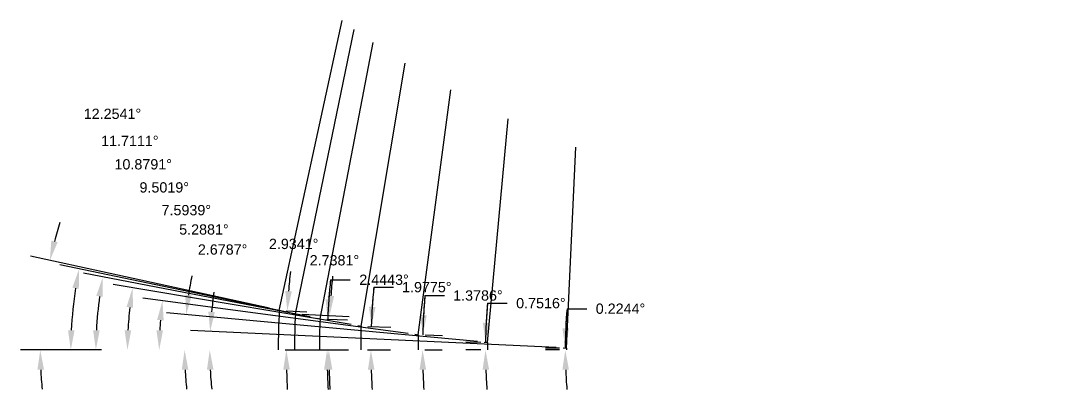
# Model space of a CAD drawing. Header units: inches. Extents: x 57 to 298, y -41 to 19.
# Drawn here: x 156.83 to 166.25, y -5.7 to -2.33 of the extents above; entities that cross this region are included whole.
import ezdxf

# ---------------------------------------------------------------- set-up
doc = ezdxf.new("R2010")
doc.units = ezdxf.units.IN
doc.header["$MEASUREMENT"] = 0
doc.header["$PDMODE"] = 35
doc.layers.get('Defpoints').update_dxf_attribs({"color": 10})
doc.layers.add('Blade_4', color=7, linetype='Continuous', true_color=0x00cccc)
doc.styles.get("Standard").update_dxf_attribs({"font": 'arial.ttf'})
doc.dimstyles.get("Standard").update_dxf_attribs({"dimtxt": 0.09375, "dimasz": 0.18, "dimexe": 0.18, "dimexo": 0.0625, "dimgap": 0.09, "dimtad": 0, "dimtih": 1, "dimtoh": 1, "dimdec": 4, "dimzin": 0, "dimdsep": 46, "dimtxsty": 'Standard', "dimcen": 0.09, "dimadec": 4, "dimazin": 0, "dimtfac": 1, "dimtdec": 4, "dimtofl": 0, "dimtmove": 0, "dimatfit": 3, "dimfxl": 1, "dimtolj": 1, "dimtzin": 0, "dimarcsym": 0})

# ---------------------------------------------------------------- blocks, each defined once
blk = doc.blocks.new('*D269')
at = {"layer": 'Blade_4', "color": 0, "lineweight": -2, "transparency": 16777216}
for p, q in [((161.8274, -4.9671), (162.0074, -4.9671)), ((161.759, -5.3441), (161.6313, -5.3441)), ((161.7591, -5.3265), (161.6314, -5.326))]:
    blk.add_line(p, q, dxfattribs=at)
for start, end in [(175.12837, 179.77562), (175.12933, 177.45248), (182.32315, 184.6463)]:
    blk.add_arc((166.251, -5.3441), 4.4396, start, end, dxfattribs=at)
at = {"layer": 'Blade_4', "color": 0, "transparency": 16777216}
for points in [[(161.8457, -5.1475), (161.7857, -5.1461), (161.8114, -5.3267)], [(161.785, -5.5247), (161.845, -5.5235), (161.8113, -5.3441)]]:
    blk.add_solid(points, dxfattribs=at)
at = {"layer": 'Defpoints', "color": 0, "transparency": 16777216}
for p in [(161.8114, -5.3383), (161.8215, -5.3441), (161.8216, -5.3268), (166.251, -5.3441)]:
    blk.add_point(p, dxfattribs=at)
at = {"layer": 'Blade_4', "color": 0, "transparency": 16777216, "insert": (162.3168, -4.9671), "char_height": 0.09375, "attachment_point": 5}
blk.add_mtext('\\A1;0.2244°', dxfattribs=at)
blk = doc.blocks.new('*D270')
at = {"layer": 'Blade_4', "color": 0, "lineweight": -2, "transparency": 16777216}
for p, q in [((161.099, -4.9167), (161.279, -4.9167)), ((161.0379, -5.2757), (160.9017, -5.2739)), ((161.0374, -5.3441), (160.9013, -5.3441))]:
    blk.add_line(p, q, dxfattribs=at)
for start, end in [(175.25776, 179.24843), (175.25836, 177.25339), (181.99503, 183.99007)]:
    blk.add_arc((166.251, -5.3441), 5.1697, start, end, dxfattribs=at)
at = {"layer": 'Blade_4', "color": 0, "transparency": 16777216}
for points in [[(161.1172, -5.0973), (161.0572, -5.0955), (161.0817, -5.2763)], [(161.0544, -5.5246), (161.1144, -5.5236), (161.0813, -5.3441)]]:
    blk.add_solid(points, dxfattribs=at)
at = {"layer": 'Defpoints', "color": 0, "transparency": 16777216}
for p in [(161.1004, -5.2766), (161.0813, -5.3215), (161.0999, -5.3441), (166.251, -5.3441)]:
    blk.add_point(p, dxfattribs=at)
at = {"layer": 'Blade_4', "color": 0, "transparency": 16777216, "insert": (161.5884, -4.9167), "char_height": 0.09375, "attachment_point": 5}
blk.add_mtext('\\A1;0.7516°', dxfattribs=at)
blk = doc.blocks.new('*D271')
at = {"layer": 'Blade_4', "color": 0, "lineweight": -2, "transparency": 16777216}
for p, q in [((160.5271, -4.8464), (160.7071, -4.8464)), ((160.5281, -5.2064), (160.6871, -5.2102)), ((160.5264, -5.3441), (160.6855, -5.3441))]:
    blk.add_line(p, q, dxfattribs=at)
for start, end in [(175.03076, 178.6214), (175.0312, 176.8263), (181.7951, 183.5902)]:
    blk.add_arc((166.251, -5.3441), 5.7455, start, end, dxfattribs=at)
at = {"layer": 'Blade_4', "color": 0, "transparency": 16777216}
for points in [[(160.5443, -5.0272), (160.4844, -5.0248), (160.5072, -5.2059)], [(160.4784, -5.5246), (160.5383, -5.5236), (160.5055, -5.3441)]]:
    blk.add_solid(points, dxfattribs=at)
at = {"layer": 'Defpoints', "color": 0, "transparency": 16777216}
for p in [(160.4656, -5.2049), (160.4639, -5.3441), (160.5057, -5.298), (166.251, -5.3441)]:
    blk.add_point(p, dxfattribs=at)
at = {"layer": 'Blade_4', "color": 0, "transparency": 16777216, "insert": (161.0121, -4.8464), "char_height": 0.09375, "attachment_point": 5}
blk.add_mtext('\\A1;1.3786°', dxfattribs=at)
blk = doc.blocks.new('*D272')
at = {"layer": 'Blade_4', "color": 0, "lineweight": -2, "transparency": 16777216}
for p, q in [((160.0593, -4.7703), (160.2393, -4.7703)), ((160.0053, -5.1285), (160.2164, -5.1358)), ((160.0016, -5.3441), (160.2128, -5.3441))]:
    blk.add_line(p, q, dxfattribs=at)
for start, end in [(174.70496, 178.02252), (174.70531, 176.36392), (181.65861, 183.31722)]:
    blk.add_arc((166.251, -5.3441), 6.2182, start, end, dxfattribs=at)
at = {"layer": 'Blade_4', "color": 0, "transparency": 16777216}
for points in [[(160.0752, -4.9512), (160.0153, -4.9483), (160.0365, -5.1296)], [(160.0054, -5.5245), (160.0654, -5.5237), (160.0328, -5.3441)]]:
    blk.add_solid(points, dxfattribs=at)
at = {"layer": 'Defpoints', "color": 0, "transparency": 16777216}
for p in [(159.9428, -5.1263), (160.0332, -5.2726), (159.9391, -5.3441), (166.251, -5.3441)]:
    blk.add_point(p, dxfattribs=at)
at = {"layer": 'Blade_4', "color": 0, "transparency": 16777216, "insert": (160.5443, -4.7703), "char_height": 0.09375, "attachment_point": 5}
blk.add_mtext('\\A1;1.9775°', dxfattribs=at)
blk = doc.blocks.new('*D273')
at = {"layer": 'Blade_4', "color": 0, "lineweight": -2, "transparency": 16777216}
for p, q in [((159.6626, -4.7027), (159.8426, -4.7027)), ((159.6297, -5.0615), (159.8173, -5.0695)), ((159.6237, -5.3441), (159.8114, -5.3441))]:
    blk.add_line(p, q, dxfattribs=at)
for start, end in [(174.43928, 177.55566), (174.43957, 175.99761), (181.55804, 183.11609)]:
    blk.add_arc((166.251, -5.3441), 6.6196, start, end, dxfattribs=at)
at = {"layer": 'Blade_4', "color": 0, "transparency": 16777216}
for points in [[(159.6775, -4.8838), (159.6176, -4.8804), (159.6375, -5.0618)], [(159.6039, -5.5245), (159.6639, -5.5237), (159.6314, -5.3441)]]:
    blk.add_solid(points, dxfattribs=at)
at = {"layer": 'Defpoints', "color": 0, "transparency": 16777216}
for p in [(159.5673, -5.0588), (159.6321, -5.25), (159.5612, -5.3441), (166.251, -5.3441)]:
    blk.add_point(p, dxfattribs=at)
at = {"layer": 'Blade_4', "color": 0, "transparency": 16777216, "insert": (160.1528, -4.7027), "char_height": 0.09375, "attachment_point": 5}
blk.add_mtext('\\A1;2.4443°', dxfattribs=at)
blk = doc.blocks.new('*D274')
at = {"layer": 'Blade_4', "color": 0, "lineweight": -2, "transparency": 16777216}
for p, q in [((159.4037, -5.0166), (159.8349, -5.0373)), ((159.3958, -5.3441), (159.8276, -5.3441))]:
    blk.add_line(p, q, dxfattribs=at)
for start, end in [(174.13822, 175.70006), (181.56185, 183.1237)]:
    blk.add_arc((166.251, -5.3441), 6.6034, start, end, dxfattribs=at)
at = {"layer": 'Blade_4', "color": 0, "transparency": 16777216}
for points in [[(159.6961, -4.8509), (159.6362, -4.8472), (159.6551, -5.0287)], [(159.62, -5.5245), (159.68, -5.5237), (159.6476, -5.3441)]]:
    blk.add_solid(points, dxfattribs=at)
at = {"layer": 'Defpoints', "color": 0, "transparency": 16777216}
for p in [(159.3412, -5.0137), (159.6484, -5.2389), (159.3333, -5.3441), (166.251, -5.3441)]:
    blk.add_point(p, dxfattribs=at)
at = {"layer": 'Blade_4', "color": 0, "transparency": 16777216, "insert": (159.6986, -4.525), "char_height": 0.09375, "attachment_point": 5}
blk.add_mtext('\\A1;2.7381°', dxfattribs=at)
blk = doc.blocks.new('*D275')
at = {"layer": 'Blade_4', "color": 0, "lineweight": -2, "transparency": 16777216}
for p, q in [((159.2565, -4.9856), (159.4474, -4.9954)), ((159.2473, -5.3441), (159.4385, -5.3441))]:
    blk.add_line(p, q, dxfattribs=at)
for start, end in [(174.11606, 175.591), (181.47493, 182.94987)]:
    blk.add_arc((166.251, -5.3441), 6.9925, start, end, dxfattribs=at)
at = {"layer": 'Blade_4', "color": 0, "transparency": 16777216}
for points in [[(159.3091, -4.8085), (159.2492, -4.8046), (159.2676, -4.9862)], [(159.2308, -5.5245), (159.2908, -5.5237), (159.2585, -5.3441)]]:
    blk.add_solid(points, dxfattribs=at)
at = {"layer": 'Defpoints', "color": 0, "transparency": 16777216}
for p in [(159.1941, -4.9824), (159.2595, -5.2248), (159.1848, -5.3441), (166.251, -5.3441)]:
    blk.add_point(p, dxfattribs=at)
at = {"layer": 'Blade_4', "color": 0, "transparency": 16777216, "insert": (159.3258, -4.3757), "char_height": 0.09375, "attachment_point": 5}
blk.add_mtext('\\A1;2.9341°', dxfattribs=at)
blk = doc.blocks.new('*D276')
at = {"layer": 'Blade_4', "color": 0, "lineweight": -2, "transparency": 16777216}
blk.add_line((161.7292, -5.3225), (158.3819, -5.1658), dxfattribs=at)
for start, end in [(171.64567, 174.48349), (182.83782, 185.67564)]:
    blk.add_arc((162.1923, -5.3441), 3.6346, start, end, dxfattribs=at)
at = {"layer": 'Blade_4', "color": 0, "transparency": 16777216}
for points in [[(158.6045, -4.9969), (158.5447, -4.9926), (158.5617, -5.1743)], [(158.5322, -5.5248), (158.5922, -5.5233), (158.5577, -5.3441)]]:
    blk.add_solid(points, dxfattribs=at)
at = {"layer": 'Defpoints', "color": 0, "transparency": 16777216}
for p in [(157.6306, -5.3441), (158.5582, -5.2875), (161.7916, -5.3254), (161.8216, -5.3268), (162.5635, -5.3441)]:
    blk.add_point(p, dxfattribs=at)
at = {"layer": 'Blade_4', "color": 0, "transparency": 16777216, "insert": (158.6755, -4.4266), "char_height": 0.09375, "attachment_point": 5}
blk.add_mtext('\\A1;2.6787°', dxfattribs=at)
blk = doc.blocks.new('*D277')
at = {"layer": 'Blade_4', "color": 0, "lineweight": -2, "transparency": 16777216}
blk.add_line((161.0083, -5.268), (158.163, -5.0047), dxfattribs=at)
for start, end in [(168.82304, 171.76747), (182.94442, 185.88885)]:
    blk.add_arc((161.8304, -5.3441), 3.503, start, end, dxfattribs=at)
at = {"layer": 'Blade_4', "color": 0, "transparency": 16777216}
for points in [[(158.3932, -4.8461), (158.3337, -4.839), (158.3423, -5.0213)], [(158.302, -5.5248), (158.362, -5.5233), (158.3274, -5.3441)]]:
    blk.add_solid(points, dxfattribs=at)
at = {"layer": 'Defpoints', "color": 0, "transparency": 16777216}
for p in [(158.329, -5.2364), (161.0705, -5.2738), (161.1004, -5.2766), (157.6306, -5.3441), (162.5635, -5.3441)]:
    blk.add_point(p, dxfattribs=at)
at = {"layer": 'Blade_4', "color": 0, "transparency": 16777216, "insert": (158.5047, -4.2435), "char_height": 0.09375, "attachment_point": 5}
blk.add_mtext('\\A1;5.2881°', dxfattribs=at)
blk = doc.blocks.new('*D278')
at = {"layer": 'Blade_4', "color": 0, "lineweight": -2, "transparency": 16777216}
blk.add_line((160.3739, -5.1927), (157.9469, -4.8691), dxfattribs=at)
blk.add_arc((161.5099, -5.3441), 3.4145, 175.42682, 176.97927, dxfattribs=at)
at = {"layer": 'Blade_4', "color": 0, "transparency": 16777216}
for points in [[(158.0764, -5.0687), (158.1361, -5.075), (158.1253, -4.8929)], [(158.1301, -5.165), (158.0701, -5.1634), (158.0954, -5.3441)]]:
    blk.add_solid(points, dxfattribs=at)
at = {"layer": 'Defpoints', "color": 0, "transparency": 16777216}
for p in [(158.0987, -5.1933), (160.4359, -5.2009), (160.4656, -5.2049), (157.6306, -5.3441), (162.5635, -5.3441)]:
    blk.add_point(p, dxfattribs=at)
at = {"layer": 'Blade_4', "color": 0, "transparency": 16777216, "insert": (158.3433, -4.0667), "char_height": 0.09375, "attachment_point": 5}
blk.add_mtext('\\A1;7.5939°', dxfattribs=at)
blk = doc.blocks.new('*D279')
at = {"layer": 'Blade_4', "color": 0, "lineweight": -2, "transparency": 16777216}
blk.add_line((159.8516, -5.111), (157.674, -4.7466), dxfattribs=at)
blk.add_arc((161.2441, -5.3441), 3.4398, 173.49669, 177.00141, dxfattribs=at)
at = {"layer": 'Blade_4', "color": 0, "transparency": 16777216}
for points in [[(157.7968, -4.9504), (157.8562, -4.9587), (157.8515, -4.7763)], [(157.8391, -5.165), (157.7791, -5.1634), (157.8044, -5.3441)]]:
    blk.add_solid(points, dxfattribs=at)
at = {"layer": 'Defpoints', "color": 0, "transparency": 16777216}
for p in [(157.8096, -5.1541), (159.9133, -5.1214), (159.9428, -5.1263), (157.6306, -5.3441), (162.5635, -5.3441)]:
    blk.add_point(p, dxfattribs=at)
at = {"layer": 'Blade_4', "color": 0, "transparency": 16777216, "insert": (158.1415, -3.8589), "char_height": 0.09375, "attachment_point": 5}
blk.add_mtext('\\A1;9.5019°', dxfattribs=at)
blk = doc.blocks.new('*D280')
at = {"layer": 'Blade_4', "color": 0, "lineweight": -2, "transparency": 16777216}
for p, q in [((159.4764, -5.0413), (157.4025, -4.6428)), ((157.5681, -5.3441), (157.3357, -5.3441))]:
    blk.add_line(p, q, dxfattribs=at)
blk.add_arc((161.0518, -5.3441), 3.5361, 172.03775, 177.08313, dxfattribs=at)
at = {"layer": 'Blade_4', "color": 0, "transparency": 16777216}
for points in [[(157.5202, -4.8494), (157.5794, -4.8592), (157.5793, -4.6767)], [(157.5503, -5.1649), (157.4903, -5.1634), (157.5157, -5.3441)]]:
    blk.add_solid(points, dxfattribs=at)
at = {"layer": 'Defpoints', "color": 0, "transparency": 16777216}
for p in [(159.5378, -5.0531), (159.5673, -5.0588), (157.5228, -5.1205), (157.6306, -5.3441), (162.5635, -5.3441)]:
    blk.add_point(p, dxfattribs=at)
at = {"layer": 'Blade_4', "color": 0, "transparency": 16777216, "insert": (157.9491, -3.6479), "char_height": 0.09375, "attachment_point": 5}
blk.add_mtext('\\A1;10.8791°', dxfattribs=at)
blk = doc.blocks.new('*D281')
at = {"layer": 'Blade_4', "color": 0, "lineweight": -2, "transparency": 16777216}
for p, q in [((159.2507, -4.9949), (157.186, -4.5669)), ((157.5681, -5.3441), (157.1062, -5.3441))]:
    blk.add_line(p, q, dxfattribs=at)
blk.add_arc((160.9354, -5.3441), 3.6492, 171.11541, 177.17353, dxfattribs=at)
at = {"layer": 'Blade_4', "color": 0, "transparency": 16777216}
for points in [[(157.3005, -4.7752), (157.3595, -4.7859), (157.3622, -4.6034)], [(157.3207, -5.1649), (157.2607, -5.1634), (157.2862, -5.3441)]]:
    blk.add_solid(points, dxfattribs=at)
at = {"layer": 'Defpoints', "color": 0, "transparency": 16777216}
for p in [(159.3119, -5.0076), (159.3412, -5.0137), (157.2947, -5.0957), (157.6306, -5.3441), (162.5635, -5.3441)]:
    blk.add_point(p, dxfattribs=at)
at = {"layer": 'Blade_4', "color": 0, "transparency": 16777216, "insert": (157.8265, -3.4333), "char_height": 0.09375, "attachment_point": 5}
blk.add_mtext('\\A1;11.7111°', dxfattribs=at)
blk = doc.blocks.new('*D282')
at = {"layer": 'Blade_4', "color": 0, "lineweight": -2, "transparency": 16777216}
for p, q in [((159.1037, -4.9628), (156.9187, -4.4882)), ((157.5681, -5.3441), (156.8268, -5.3441))]:
    blk.add_line(p, q, dxfattribs=at)
for start, end in [(162.39143, 165.06868), (182.67725, 185.3545)]:
    blk.add_arc((160.8594, -5.3441), 3.8525, start, end, dxfattribs=at)
at = {"layer": 'Blade_4', "color": 0, "transparency": 16777216}
for points in [[(157.1661, -4.3585), (157.1078, -4.3444), (157.0946, -4.5264)], [(156.9811, -5.5248), (157.041, -5.5234), (157.0068, -5.3441)]]:
    blk.add_solid(points, dxfattribs=at)
at = {"layer": 'Defpoints', "color": 0, "transparency": 16777216}
for p in [(159.1648, -4.9761), (159.1941, -4.9824), (157.0166, -5.0697), (157.6306, -5.3441), (162.5635, -5.3441)]:
    blk.add_point(p, dxfattribs=at)
at = {"layer": 'Blade_4', "color": 0, "transparency": 16777216, "insert": (157.6676, -3.1866), "char_height": 0.09375, "attachment_point": 5}
blk.add_mtext('\\A1;12.2541°', dxfattribs=at)

msp = doc.modelspace()

# ---------------------------------------------------------------- linework, layer by layer
at = {"layer": 'Blade_4'}
for p, q in [((159.19407, -4.98243), (159.7692, -2.33446)), ((159.34124, -5.01366), (159.88008, -2.41425)), ((159.56728, -5.05881), (160.05264, -2.53345)), ((159.94284, -5.12632), (160.3452, -2.72243)), ((160.46559, -5.20489), (160.76404, -2.96628)), ((161.10039, -5.27655), (161.28966, -3.23168)), ((161.82158, -5.32677), (161.90746, -3.49116)), ((159.16475, -4.97606), (159.19407, -4.98243)), ((159.31187, -5.00757), (159.34124, -5.01366)), ((159.53782, -5.05315), (159.56728, -5.05881)), ((159.91326, -5.12137), (159.94284, -5.12632)), ((160.43586, -5.20093), (160.46559, -5.20489)), ((161.07052, -5.27379), (161.10039, -5.27655)), ((161.79161, -5.32537), (161.82158, -5.32677))]:
    msp.add_line(p, q, dxfattribs=at)
for radius, start in [(7.06618, 177.065932), (6.91764, 177.261911), (6.6898, 177.555657), (6.31191, 178.022524), (5.78707, 178.621396), (5.15105, 179.248428), (4.42945, 179.775624)]:
    msp.add_arc((166.25099, -5.34412), radius, start, 180, dxfattribs=at)

# ---------------------------------------------------------------- dimensions: what is measured, and where the dimension line sits
for base, line1, line2, picture, middle in [((157.01662885, -5.06970149), ((162.56349116, -5.34412021), (157.63062443, -5.34412021)), ((159.16475351, -4.97605761), (159.19406999, -4.98242502)), '*D282', (157.66764391, -3.18661096)), ((157.2947074, -5.095686), ((162.5634912, -5.3441202), (157.6306244, -5.3441202)), ((159.3118685, -5.0075717), (159.341244, -5.013661)), '*D281', (157.826503, -3.4333232)), ((157.5227782, -5.120462), ((162.5634912, -5.3441202), (157.6306244, -5.3441202)), ((159.5378222, -5.0531458), (159.567283, -5.0588079)), '*D280', (157.9490871, -3.6478912)), ((157.8096096, -5.1540679), ((162.5634912, -5.3441202), (157.6306244, -5.3441202)), ((159.9132555, -5.1213653), (159.9428439, -5.1263177)), '*D279', (158.1415479, -3.8588506)), ((158.0987048, -5.1933159), ((162.5634912, -5.3441202), (157.6306244, -5.3441202)), ((160.4358555, -5.2009253), (160.4655923, -5.2048898)), '*D278', (158.3433211, -4.0667076)), ((158.32901625, -5.23636685), ((162.56349116, -5.34412021), (157.63062443, -5.34412021)), ((161.07051605, -5.27378883), (161.10038837, -5.27655375)), '*D277', (158.50473951, -4.24354125)), ((158.55819012, -5.28748133), ((162.56349116, -5.34412021), (157.63062443, -5.34412021)), ((161.79160825, -5.32537203), (161.82157547, -5.32677407)), '*D276', (158.67547067, -4.42657939))]:
    dim = msp.add_angular_dim_2l(base=base, line1=line1, line2=line2, dimstyle='Standard', dxfattribs=at)
    dim.commit()
    dim.dimension.update_dxf_attribs({"geometry": picture, "text_midpoint": middle, "dimtype": 162})
for base, center, p1, p2, picture, middle in [((159.259479, -5.224765), (166.250991, -5.34412), (159.19407, -4.982425), (159.184807, -5.34412), '*D275', (159.325839, -4.375741)), ((159.64839, -5.23893), (166.25099, -5.34412), (159.34124, -5.01366), (159.33335, -5.34412), '*D274', (159.69856, -4.52501))]:
    dim = msp.add_angular_dim_3p(base=base, center=center, p1=p1, p2=p2, dimstyle='Standard', dxfattribs=at)
    dim.commit()
    dim.dimension.update_dxf_attribs({"geometry": picture, "text_midpoint": middle, "dimtype": 165})
for base, p1, p2, picture, middle in [((159.63211, -5.24999), (159.56728, -5.05881), (159.5612, -5.34412), '*D273', (160.1528, -4.70268)), ((160.03318, -5.27258), (159.94284, -5.12632), (159.93908, -5.34412), '*D272', (160.5443, -4.77028)), ((160.50572, -5.29804), (160.46559, -5.20489), (160.46392, -5.34412), '*D271', (161.01213, -4.84644)), ((161.08132, -5.32152), (161.10039, -5.27655), (161.09995, -5.34412), '*D270', (161.58838, -4.91672)), ((161.81135, -5.33832), (161.82158, -5.32677), (161.82154, -5.34412), '*D269', (162.3168, -4.96709))]:
    dim = msp.add_angular_dim_3p(base=base, center=(166.25099, -5.34412), p1=p1, p2=p2, dimstyle='Standard', dxfattribs=at)
    dim.commit()
    dim.dimension.update_dxf_attribs({"geometry": picture, "text_midpoint": middle})

doc.saveas('drawing.dxf')
